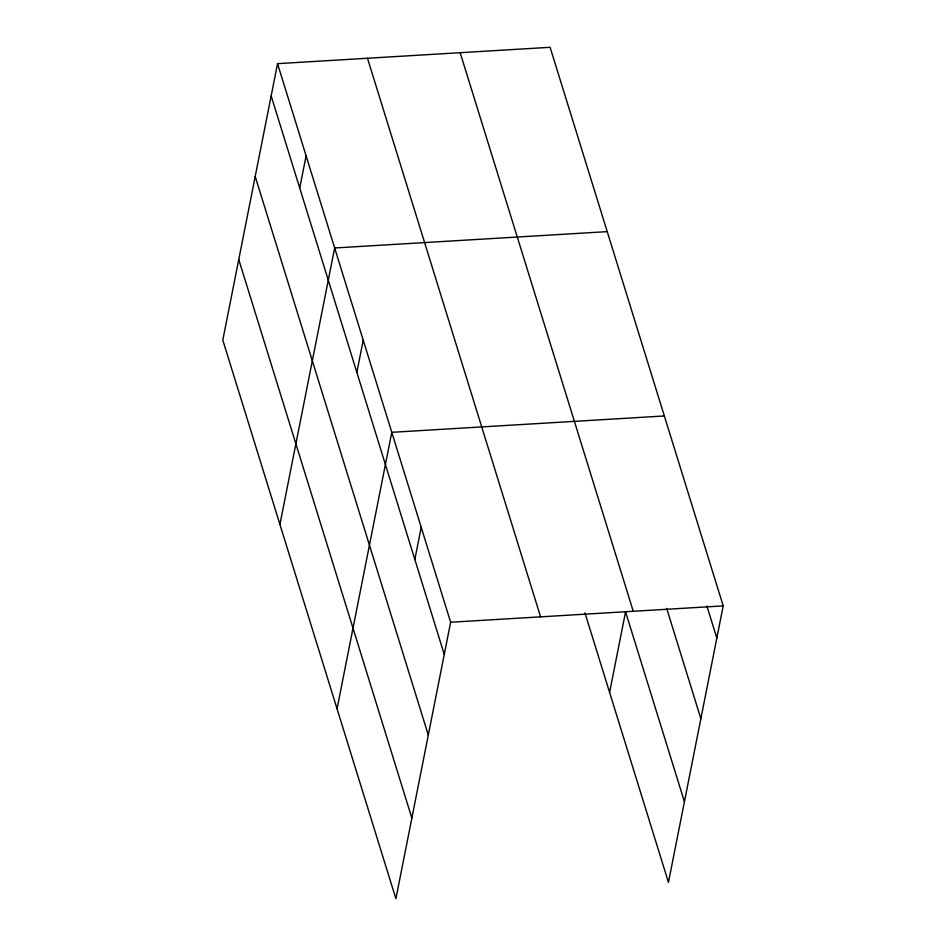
<?xml version="1.0" encoding="UTF-8"?>
<svg xmlns="http://www.w3.org/2000/svg" width="946" height="946" viewBox="0 0 946 946"><rect width="100%" height="100%" fill="white"/><g stroke="black" fill="none" stroke-linecap="round" stroke-linejoin="round"><path stroke-width="1.42" d="M277.545 63.654L222.795 340.111L395.901 898.7L450.639 622.243L277.545 63.654L550.099 47.3L723.205 605.889L668.455 882.346L584.935 612.831M299.728 188.018L306.102 155.818M279.921 524.451L334.659 247.982L607.226 231.64M356.843 372.357L363.229 340.158M337.048 708.779L391.786 432.322L664.34 415.968M414.833 559.488L421.218 527.277M609.602 692.425L625.566 611.826L684.419 801.747M450.639 622.243L723.205 605.889M706.875 605.972L716.82 638.089M666.67 608.373L700.868 718.7M460.158 52.692L633.252 611.282M367.486 58.262L540.58 616.839M271.159 95.853L444.265 654.443M255.207 176.464L428.302 735.054M238.759 259.511L411.865 818.101"/></g></svg>
